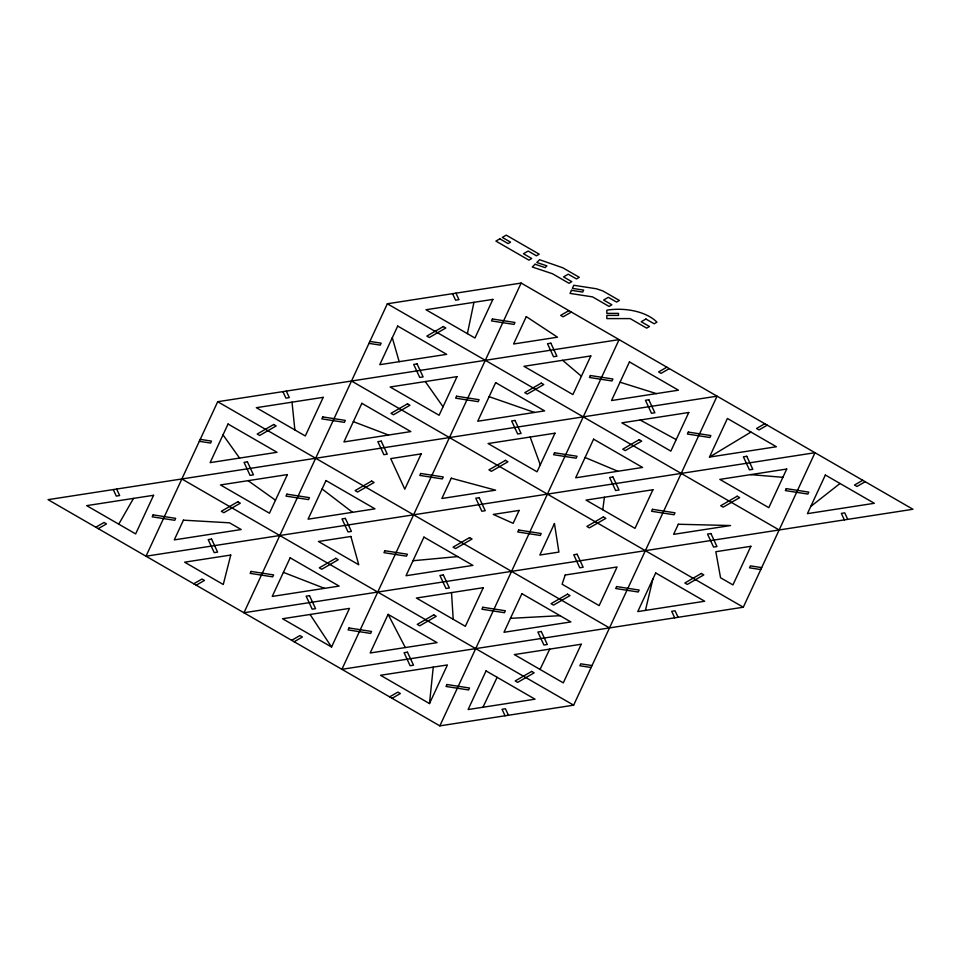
<?xml version="1.0" encoding="UTF-8"?>
<svg xmlns="http://www.w3.org/2000/svg" width="961" height="961" viewBox="0 0 961 961"><rect width="100%" height="100%" fill="white"/><g stroke="black" fill="none" stroke-linecap="round" stroke-linejoin="round"><path stroke-width="1.44" d="M429.495 703.56L447.418 664.94L380.52 675.283L429.495 703.56L433.243 667.126M602.751 509.75L604.433 497.245M467.394 333.659L473.941 302.319M645.42 610.403L652.879 579.027M439.85 725.867L573.645 705.17L717.05 396.172L48.05 499.66L439.85 725.867L619.1 339.617L217.703 401.71L146 556.215L815 452.715L743.297 607.22L341.9 669.312L521.15 283.063L912.95 509.27L243.95 612.758L387.355 303.772L521.15 283.063M331.545 647.017L349.468 608.385L282.57 618.74L331.545 647.017L310.067 614.487M388.1 614.367L370.177 652.987L437.075 642.645L388.1 614.367L405.314 647.558M709.47 457.088L727.405 418.467L776.38 446.745L709.47 457.088L750.949 432.066M482.951 707.248L497.137 677.313M540.046 669.445L549.728 649.107M118.756 524.153L133.507 498.399M810.76 506.459L840.022 483.491M95.788 527.229L104.04 522.46L106.515 523.889L98.262 528.646M568.888 310.631L560.647 315.388L563.122 316.818L571.363 312.061M193.738 583.771L201.99 579.015L204.453 580.444L196.212 585.201M666.838 367.174L658.597 371.943L661.072 373.373L669.312 368.604M291.688 640.326L299.928 635.557L302.403 636.987L294.162 641.756M764.788 423.729L756.547 428.486L759.01 429.915L767.262 425.158M389.637 696.869L397.878 692.112L400.353 693.542L392.112 698.299M862.738 480.284L854.485 485.041L856.96 486.47L865.212 481.713M412.978 560.743L457.676 556.587M510.447 618.343L560.047 615.689M750.613 474.626L782.891 477.317M369.877 341.419L381.145 343.161L380.244 345.107L368.976 343.365M200.224 439.357L211.492 441.111L210.591 443.057L199.323 441.315M761.677 567.615L750.409 565.873L749.508 567.819L760.776 569.573M592.024 665.565L580.756 663.823L579.855 665.769L591.123 667.511M620.037 382.202L656.363 393.602M489.125 396.665L534.544 412.449M353.348 421.651L388.52 435.045M283.399 572.372L324.506 588.348M585.093 457.508L617.875 471.262M640.17 420.017L676.184 439.609M387.355 303.772L779.155 529.967M351.498 381.012L743.297 607.22M217.703 401.71L609.502 627.917M181.845 478.962L573.645 705.17M248.106 480.668L275.483 500.225M322.103 488.969L352.531 512.309M562.617 360.303L581.417 376.231M223.012 434.877L239.577 458.085M425.267 381.553L443.045 406.779M847.734 519.36L844.719 512.85L841.343 513.378L844.359 519.877M678.094 617.31L675.066 610.8L671.691 611.316L674.706 617.827M455.946 293.153L458.962 299.664L455.586 300.18L452.559 293.682M508.441 715.248L505.414 708.75L502.038 709.266L505.054 715.777M286.294 391.103L289.309 397.614L285.934 398.13L282.906 391.632M116.641 489.053L119.657 495.552L116.281 496.08L113.266 489.569M530.148 437.039L540.286 464.848M392.292 337.731L399.187 361.684M292.024 402.166L294.871 429.939M451.514 592.601L453.208 619.304M230.748 555.05L223.276 584.504L184.62 562.185L230.748 555.05M565.2 575.014L562.101 584.228L599.147 605.61L617.07 566.99L565.2 575.014M153.58 495.287L135.645 533.908L86.67 505.642L153.58 495.287M153.111 514.868L152.198 516.826L174.734 520.309L175.647 518.351L153.111 514.868M183.431 520.165L174.277 539.89L241.175 529.535L229.535 522.82L183.431 520.165M228.057 424.017L210.123 462.637L277.02 452.295L228.057 424.017M287.375 474.59L269.452 513.21L220.477 484.945L287.375 474.59M323.232 397.337L305.298 435.97L256.323 407.692L323.232 397.337M251.061 571.423L250.148 573.369L272.684 576.852L273.597 574.906L251.061 571.423M286.907 494.17L286.006 496.116L308.541 499.612L309.442 497.654L286.907 494.17M322.764 416.918L321.851 418.876L344.386 422.36L345.299 420.401L322.764 416.918M290.15 557.812L272.227 596.433L339.125 586.09L290.15 557.812M325.995 480.56L308.073 519.192L374.97 508.837L325.995 480.56M361.853 403.32L343.93 441.94L410.827 431.585L361.853 403.32M397.71 326.067L379.775 364.687L446.673 354.345L397.71 326.067M421.17 453.892L404.797 489.173L390.707 458.601L421.17 453.892M457.028 376.64L439.105 415.26L390.13 386.995L457.028 376.64M492.885 299.388L474.95 338.02L425.975 309.742L492.885 299.388M349.011 627.965L348.098 629.923L370.634 633.407L371.547 631.461L349.011 627.965M384.856 550.725L383.956 552.671L406.491 556.155L407.392 554.209L384.856 550.725M420.714 473.473L419.801 475.419L442.336 478.914L443.249 476.956L420.714 473.473M456.559 396.22L455.658 398.178L478.194 401.662L479.095 399.704L456.559 396.22M492.416 318.968L491.503 320.926L514.039 324.41L514.952 322.464L492.416 318.968M423.945 537.115L406.022 575.735L472.92 565.392L423.945 537.115M451.286 478.206L441.88 498.495L495.624 490.17L451.286 478.206M495.648 382.622L477.725 421.242L544.623 410.888L495.648 382.622M526.28 316.613L513.582 343.99L557.5 337.203L526.28 316.613M571.459 290.318L570.029 293.405L592.565 296.889L609.058 306.415L611.869 304.793L603.616 300.036L608.325 297.321L616.566 302.078L619.377 300.457L602.871 290.943L596.337 288.756L573.801 285.273L572.372 288.36L583.639 290.102L582.726 292.06L571.459 290.318M483.275 587.688L465.352 626.32L416.377 598.042L483.275 587.688M519.12 510.435L513.15 523.325L493.293 514.435L519.12 510.435M554.977 433.195L537.055 471.815L488.08 443.538L554.977 433.195M590.823 355.942L572.9 394.563L523.925 366.297L590.823 355.942M446.961 684.52L446.048 686.466L468.584 689.962L469.497 688.004L446.961 684.52M482.806 607.268L481.905 609.226L504.441 612.71L505.342 610.752L482.806 607.268M518.664 530.028L517.751 531.974L540.286 535.457L541.199 533.511L518.664 530.028M554.509 452.775L553.608 454.721L576.144 458.205L577.044 456.259L554.509 452.775M590.366 375.523L589.453 377.481L611.989 380.964L612.902 379.006L590.366 375.523M486.05 670.91L468.115 709.542L535.025 699.188L486.05 670.91M521.895 593.67L503.972 632.29L570.87 621.935L521.895 593.67M554.449 523.529L539.83 555.038L558.894 552.095L554.449 523.529M593.598 439.165L575.675 477.797L642.573 467.442L593.598 439.165M629.455 361.913L611.532 400.545L678.43 390.19L629.455 361.913M581.225 644.242L563.29 682.863L514.327 654.585L581.225 644.242M652.927 489.738L635.005 528.37L586.03 500.092L652.927 489.738M688.773 412.497L670.85 451.117L621.875 422.84L688.773 412.497M616.614 586.57L615.701 588.528L638.236 592.012L639.149 590.054L616.614 586.57M652.459 509.318L651.558 511.276L674.093 514.76L674.994 512.814L652.459 509.318M688.316 432.078L687.403 434.024L709.939 437.507L710.852 435.561L688.316 432.078M655.702 572.96L637.768 611.592L704.677 601.238L655.702 572.96M678.31 524.25L673.625 534.34L730.552 525.535L678.31 524.25M750.877 546.292L732.943 584.913L720.558 577.765L715.837 551.71L750.877 546.292M786.723 469.04L768.8 507.672L719.825 479.395L786.723 469.04M786.266 488.62L785.353 490.578L807.889 494.062L808.802 492.116L786.266 488.62M825.355 475.022L807.42 513.642L874.33 503.288L825.355 475.022M535.049 264.251L532.286 267.014L552.491 273.753L568.984 283.279L571.795 281.657L563.542 276.9L568.239 274.185L576.492 278.942L579.291 277.321L562.798 267.795L539.577 259.722L536.803 262.497L546.905 265.861L545.151 267.614L535.049 264.251M499.828 238.833L495.912 241.091L528.91 260.143L531.709 258.521L523.469 253.752L528.166 251.037L536.418 255.806L539.217 254.184L506.231 235.133L502.303 237.403L510.555 242.16L508.081 243.589L499.828 238.833M273.693 424.51L257.188 434.036L259.662 435.465L276.167 425.939L273.693 424.51M443.345 326.56L426.84 336.086L429.315 337.515L445.82 327.989L443.345 326.56M237.835 501.762L221.342 511.288L223.817 512.718L240.31 503.192L237.835 501.762M407.488 403.812L390.995 413.338L393.469 414.768L409.963 405.242L407.488 403.812M645.912 319.028L641.215 321.743L649.468 326.5L646.657 328.121L630.164 318.596L606.835 318.596L606.835 315.4L618.5 315.4L618.5 313.382L606.835 313.382L606.835 310.175A44.302 25.575 0 0 1 656.964 322.163L654.165 323.785L645.912 319.028M371.631 481.065L355.138 490.59L357.612 492.02L374.105 482.494L371.631 481.065M541.283 383.115L524.79 392.641L527.265 394.07L543.758 384.544L541.283 383.115M335.785 558.317L319.292 567.831L321.767 569.26L338.26 559.746L335.785 558.317M505.438 460.367L488.945 469.893L491.419 471.322L507.913 461.797L505.438 460.367M469.581 537.619L453.087 547.133L455.562 548.563L472.055 539.037L469.581 537.619M639.233 439.67L622.74 449.195L625.215 450.613L641.708 441.099L639.233 439.67M433.735 614.86L417.242 624.386L419.717 625.815L436.21 616.289L433.735 614.86M603.388 516.91L586.895 526.436L589.369 527.865L605.862 518.339L603.388 516.91M567.531 594.162L551.037 603.688L553.512 605.118L570.005 595.592L567.531 594.162M737.183 496.212L720.69 505.738L723.165 507.168L739.658 497.642L737.183 496.212M531.685 671.415L515.18 680.941L517.655 682.37L534.16 672.844L531.685 671.415M701.338 573.465L684.833 582.991L687.307 584.42L703.812 574.894L701.338 573.465M417.074 363.895L413.698 364.423L419.729 377.433L423.116 376.904L417.074 363.895M550.869 343.197L547.494 343.726L553.536 356.735L556.912 356.207L550.869 343.197M247.421 461.845L244.046 462.373L250.076 475.383L253.464 474.854L247.421 461.845M381.217 441.147L377.841 441.676L383.883 454.685L387.259 454.157L381.217 441.147M515.024 420.45L511.648 420.978L517.679 433.988L521.066 433.459L515.024 420.45M648.819 399.752L645.444 400.269L651.486 413.29L654.861 412.762L648.819 399.752M211.564 539.097L208.189 539.614L214.231 552.635L217.606 552.107L211.564 539.097M345.371 518.399L341.996 518.916L348.026 531.926L351.414 531.409L345.371 518.399M479.167 497.702L475.791 498.218L481.833 511.228L485.209 510.711L479.167 497.702M612.974 477.004L609.586 477.521L615.629 490.53L619.004 490.014L612.974 477.004M746.769 456.307L743.394 456.823L749.436 469.833L752.811 469.316L746.769 456.307M350.885 536.466L318.427 541.487L358.741 564.768L350.885 536.466M309.514 595.652L306.139 596.168L312.181 609.178L315.556 608.661L309.514 595.652M443.321 574.942L439.934 575.471L445.976 588.48L449.352 587.964L443.321 574.942M577.117 554.245L573.741 554.773L579.783 567.783L583.159 567.254L577.117 554.245M710.924 533.547L707.536 534.076L713.579 547.085L716.954 546.557L710.924 533.547M407.464 652.195L404.088 652.723L410.131 665.733L413.506 665.204L407.464 652.195M541.271 631.497L537.884 632.026L543.926 645.035L547.302 644.507L541.271 631.497"/></g></svg>
